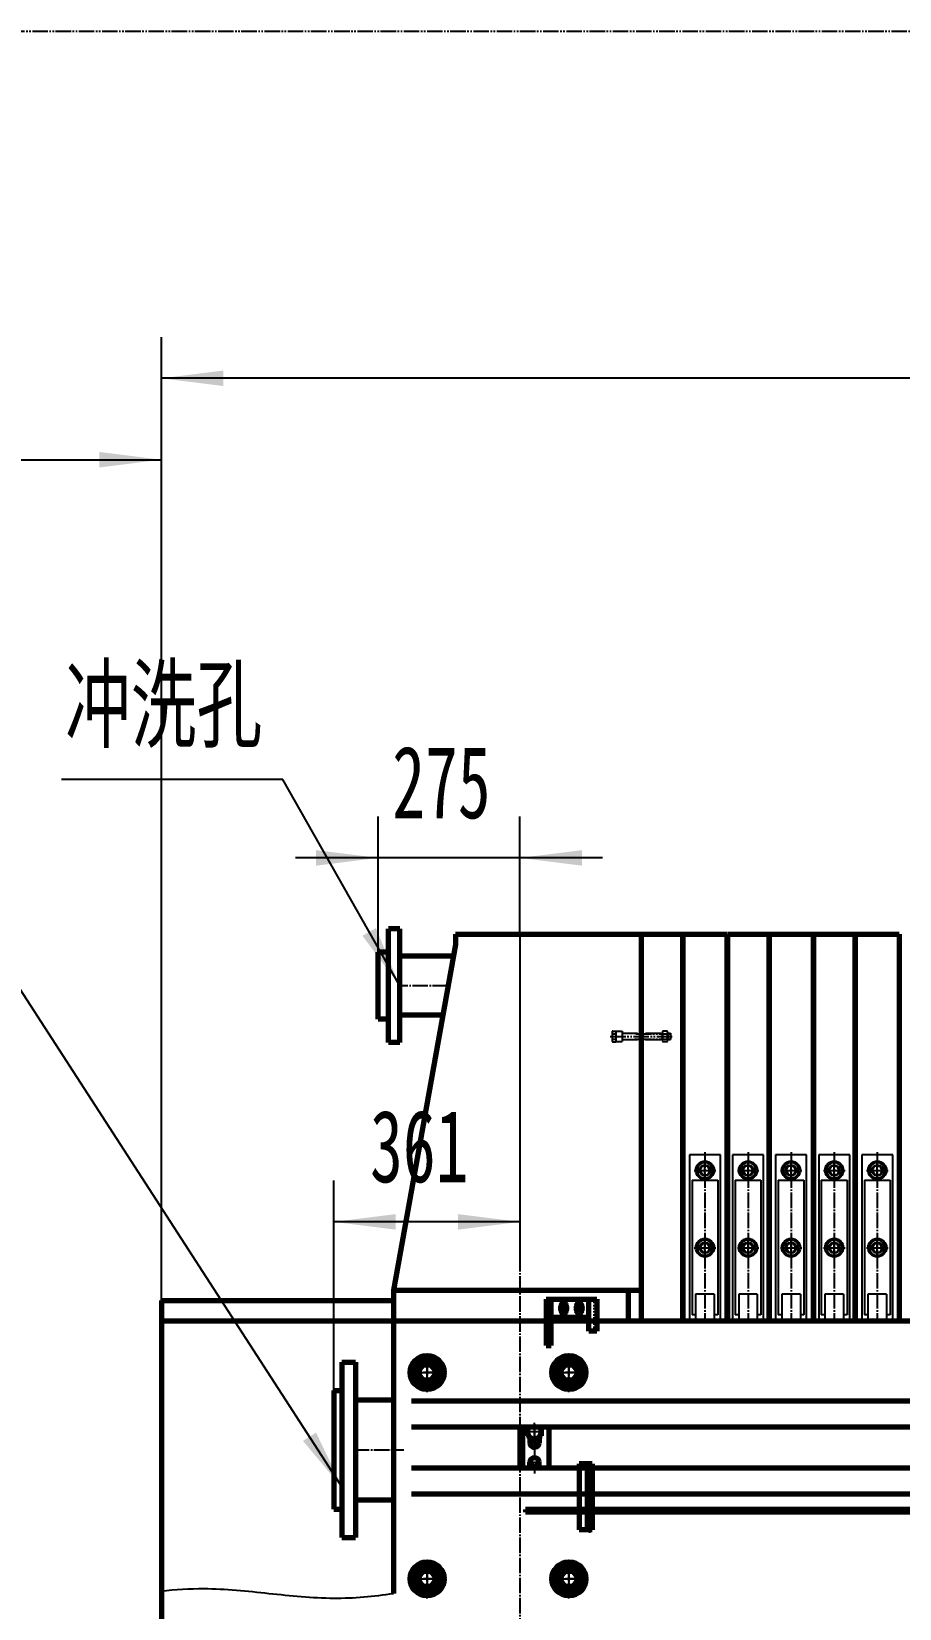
# Model space of a CAD drawing. Header units: millimetres. Extents: x -11880 to 11880, y -8400 to 8400.
# Drawn here: x -9519 to -7837, y 2419 to 5477 of the extents above; entities that cross this region are included whole.
import ezdxf

# ---------------------------------------------------------------- set-up
doc = ezdxf.new("R2010")
doc.units = ezdxf.units.MM
for name, pattern in [('EB_DASH', [6, 3, -3]), ('EB_DASHDOT', [39, 30, -3, 3, -3]), ('EB_DASHDOTDOT', [45, 30, -3, 3, -3, 3, -3])]:
    doc.linetypes.add(name, pattern=pattern)
for name, color, linetype, lineweight in [('CAXA0', 7, 'Continuous', 70), ('CAXA1', 1, 'EB_DASHDOT', 25), ('CAXA2', 6, 'EB_DASH', 25), ('CAXA3', 7, 'Continuous', 25), ('CAXA4', 3, 'Continuous', 25)]:
    doc.layers.add(name, color=color, linetype=linetype, lineweight=lineweight)
doc.styles.add('标准', font='', dxfattribs={"width": 0.667})
doc.styles.get('标准').set_extended_font_data('FangSong_GB2312')
doc.dimstyles.new('标准', dxfattribs={"dimscale": 40, "dimtxt": 3.5, "dimasz": 3, "dimexe": 2, "dimexo": 0, "dimtad": 1, "dimdec": 1, "dimzin": 12, "dimdsep": 46, "dimtxsty": '标准', "dimcen": 0, "dimdle": 4, "dimaunit": 1, "dimazin": 2, "dimtfac": 1, "dimtdec": 3, "dimtmove": 0, "dimatfit": 3, "dimfxl": 1, "dimtolj": 1, "dimtzin": 0, "dimarcsym": 0})

# ---------------------------------------------------------------- blocks, each defined once
blk = doc.blocks.new('CAXBLOCK0', base_point=(-8477.6, 2876.7))
at = {"layer": 'CAXA0'}
for radius in [33, 19.5]:
    blk.add_circle((-8477.6, 2876.7), radius, dxfattribs=at)
at = {"layer": 'CAXA1', "color": 1, "linetype": 'EB_DASHDOT', "lineweight": 25}
for p, q in [((-8477.6, 2838.7), (-8477.6, 2914.7)), ((-8515.6, 2876.7), (-8439.6, 2876.7))]:
    blk.add_line(p, q, dxfattribs=at)
blk = doc.blocks.new('CAXBLOCK1', base_point=(-8477.6, 2876.7))
at = {"layer": 'CAXA0'}
for p, q in [((-8509.4, 2876.7), (-8493.5, 2904.2)), ((-8509.4, 2876.7), (-8493.5, 2849.2)), ((-8461.7, 2904.2), (-8493.5, 2904.2)), ((-8445.9, 2876.7), (-8461.7, 2904.2)), ((-8445.9, 2876.7), (-8461.7, 2849.2)), ((-8461.7, 2849.2), (-8493.5, 2849.2))]:
    blk.add_line(p, q, dxfattribs=at)
for radius in [27.5, 15.3]:
    blk.add_circle((-8477.6, 2876.7), radius, dxfattribs=at)
at = {"layer": 'CAXA1', "linetype": 'EB_DASHDOT', "lineweight": 25}
for p, q in [((-8477.6, 2907.2), (-8477.6, 2846.2)), ((-8512.4, 2876.7), (-8442.9, 2876.7))]:
    blk.add_line(p, q, dxfattribs=at)
at = {"layer": 'CAXA3'}
blk.add_arc((-8477.6, 2876.7), 18, 260, 90, dxfattribs=at)
blk = doc.blocks.new('CAXBLOCK2', base_point=(-8477.6, 2476.7))
at = {"layer": 'CAXA0'}
for radius in [33, 19.5]:
    blk.add_circle((-8477.6, 2476.7), radius, dxfattribs=at)
at = {"layer": 'CAXA1', "color": 1, "linetype": 'EB_DASHDOT', "lineweight": 25}
for p, q in [((-8477.6, 2438.7), (-8477.6, 2514.7)), ((-8515.6, 2476.7), (-8439.6, 2476.7))]:
    blk.add_line(p, q, dxfattribs=at)
blk = doc.blocks.new('CAXBLOCK3', base_point=(-8477.6, 2476.7))
at = {"layer": 'CAXA0'}
for p, q in [((-8509.4, 2476.7), (-8493.5, 2504.2)), ((-8509.4, 2476.7), (-8493.5, 2449.2)), ((-8461.7, 2504.2), (-8493.5, 2504.2)), ((-8445.9, 2476.7), (-8461.7, 2504.2)), ((-8445.9, 2476.7), (-8461.7, 2449.2)), ((-8461.7, 2449.2), (-8493.5, 2449.2))]:
    blk.add_line(p, q, dxfattribs=at)
for radius in [27.5, 15.3]:
    blk.add_circle((-8477.6, 2476.7), radius, dxfattribs=at)
at = {"layer": 'CAXA1', "linetype": 'EB_DASHDOT', "lineweight": 25}
for p, q in [((-8477.6, 2507.2), (-8477.6, 2446.2)), ((-8512.4, 2476.7), (-8442.9, 2476.7))]:
    blk.add_line(p, q, dxfattribs=at)
at = {"layer": 'CAXA3'}
blk.add_arc((-8477.6, 2476.7), 18, 260, 90, dxfattribs=at)
blk = doc.blocks.new('CAXBLOCK5', base_point=(-8462.9, 2996.4))
at = {"layer": 'CAXA0', "linetype": 'Continuous', "lineweight": 70}
for p, q in [((-8521.9, 3018.9), (-8423.9, 3018.9)), ((-8521.9, 3018.9), (-8521.9, 2928.9)), ((-8511.9, 2928.9), (-8511.9, 3018.9)), ((-8492.9, 3006.4), (-8492.9, 2996.4)), ((-8482.9, 3006.4), (-8482.9, 2996.4)), ((-8462.9, 3006.4), (-8462.9, 2996.4)), ((-8452.9, 3006.4), (-8452.9, 2996.4)), ((-8438.9, 2956.9), (-8438.9, 3018.9)), ((-8423.9, 3018.9), (-8423.9, 2956.9)), ((-8511.9, 2983.9), (-8438.9, 2983.9)), ((-8511.9, 2978.9), (-8438.9, 2978.9)), ((-8423.9, 2956.9), (-8438.9, 2956.9)), ((-8521.9, 2928.9), (-8511.9, 2928.9))]:
    blk.add_line(p, q, dxfattribs=at)
at = {"layer": 'CAXA0', "linetype": 'EB_DASH', "lineweight": 25}
blk.add_line((-8428.9, 2956.9), (-8428.9, 3018.9), dxfattribs=at)
at = {"layer": 'CAXA0', "linetype": 'Continuous', "lineweight": 70}
for centre, start, end in [((-8487.9, 3006.4), 0, 180), ((-8487.9, 2996.4), 180, 0), ((-8457.9, 3006.4), 0, 180), ((-8457.9, 2996.4), 180, 0)]:
    blk.add_arc(centre, 5, start, end, dxfattribs=at)
at = {"layer": 'CAXA1', "linetype": 'EB_DASHDOT', "lineweight": 25}
for p, q in [((-8487.9, 3014.4), (-8487.9, 2988.4)), ((-8457.9, 3014.4), (-8457.9, 2988.4))]:
    blk.add_line(p, q, dxfattribs=at)
blk = doc.blocks.new('CAXBLOCK6', base_point=(-8487.9, 3001.4))
at = {"layer": 'CAXA0'}
for p, q in [((-8491.4, 3001.4), (-8489.6, 3004.4)), ((-8491.4, 3001.4), (-8489.6, 2998.4)), ((-8489.6, 3004.4), (-8486.2, 3004.4)), ((-8489.6, 2998.4), (-8486.2, 2998.4)), ((-8484.4, 3001.4), (-8486.2, 3004.4)), ((-8484.4, 3001.4), (-8486.2, 3004.4)), ((-8484.4, 3001.4), (-8486.2, 2998.4))]:
    blk.add_line(p, q, dxfattribs=at)
blk.add_circle((-8487.9, 3001.4), 3.46, dxfattribs=at)
for start, end in [(0, 180), (180, 0)]:
    blk.add_arc((-8487.9, 3001.4), 6.37, start, end, dxfattribs=at)
at = {"layer": 'CAXA1', "linetype": 'EB_DASHDOT', "lineweight": 25}
for p, q in [((-8497.3, 3001.4), (-8478.5, 3001.4)), ((-8487.9, 2992), (-8487.9, 3010.8))]:
    blk.add_line(p, q, dxfattribs=at)
blk = doc.blocks.new('CAXBLOCK7', base_point=(-8457.9, 3001.4))
at = {"layer": 'CAXA0'}
for p, q in [((-8461.4, 3001.4), (-8459.6, 3004.4)), ((-8461.4, 3001.4), (-8459.6, 2998.4)), ((-8459.6, 3004.4), (-8456.2, 3004.4)), ((-8459.6, 2998.4), (-8456.2, 2998.4)), ((-8454.4, 3001.4), (-8456.2, 3004.4)), ((-8454.4, 3001.4), (-8456.2, 3004.4)), ((-8454.4, 3001.4), (-8456.2, 2998.4))]:
    blk.add_line(p, q, dxfattribs=at)
blk.add_circle((-8457.9, 3001.4), 3.46, dxfattribs=at)
for start, end in [(0, 180), (180, 0)]:
    blk.add_arc((-8457.9, 3001.4), 6.37, start, end, dxfattribs=at)
at = {"layer": 'CAXA1', "linetype": 'EB_DASHDOT', "lineweight": 25}
for p, q in [((-8467.3, 3001.4), (-8448.5, 3001.4)), ((-8457.9, 2992), (-8457.9, 3010.8))]:
    blk.add_line(p, q, dxfattribs=at)
blk = doc.blocks.new('CAXBLOCK4', base_point=(-8457.9, 3014.4))
at = {"layer": 'CAXA3', "linetype": 'Continuous', "lineweight": 70}
for name, p in [('CAXBLOCK5', (-8462.9, 2996.4)), ('CAXBLOCK6', (-8487.9, 3001.4)), ('CAXBLOCK7', (-8457.9, 3001.4))]:
    blk.add_blockref(name, p, dxfattribs=at)
blk = doc.blocks.new('CAXBLOCK55', base_point=(-8445.3, 2639))
at = {"layer": 'CAXA0', "linetype": 'Continuous', "lineweight": 70}
for p, q in [((-8432.6, 2699.6), (-8457.6, 2699.6)), ((-8457.6, 2699.6), (-8457.6, 2571.6)), ((-8442.6, 2699.6), (-8442.6, 2571.6)), ((-8432.6, 2699.6), (-8432.6, 2571.6)), ((-8432.6, 2630.6), (-8442.6, 2630.6)), ((-8432.6, 2571.6), (-8457.6, 2571.6))]:
    blk.add_line(p, q, dxfattribs=at)
at = {"layer": 'CAXA1', "linetype": 'EB_DASHDOT', "lineweight": 25}
for p, q in [((-8445.3, 2608.6), (-8430.6, 2608.6)), ((-8444.7, 2583.6), (-8428.8, 2583.6))]:
    blk.add_line(p, q, dxfattribs=at)
at = {"layer": 'CAXA1', "color": 1, "linetype": 'EB_DASHDOT', "lineweight": 25}
blk.add_line((-8437.6, 2582.5), (-8437.6, 2566), dxfattribs=at)
blk = doc.blocks.new('CAXBLOCK127', base_point=(-8752.6, 2876.7))
at = {"layer": 'CAXA0'}
for radius in [33, 19.5]:
    blk.add_circle((-8752.6, 2876.7), radius, dxfattribs=at)
at = {"layer": 'CAXA1', "color": 1, "linetype": 'EB_DASHDOT', "lineweight": 25}
for p, q in [((-8752.6, 2838.7), (-8752.6, 2914.7)), ((-8790.6, 2876.7), (-8714.6, 2876.7))]:
    blk.add_line(p, q, dxfattribs=at)
blk = doc.blocks.new('CAXBLOCK128', base_point=(-8752.6, 2876.7))
at = {"layer": 'CAXA0'}
for p, q in [((-8784.4, 2876.7), (-8768.5, 2904.2)), ((-8784.4, 2876.7), (-8768.5, 2849.2)), ((-8736.7, 2904.2), (-8768.5, 2904.2)), ((-8720.9, 2876.7), (-8736.7, 2904.2)), ((-8720.9, 2876.7), (-8736.7, 2849.2)), ((-8736.7, 2849.2), (-8768.5, 2849.2))]:
    blk.add_line(p, q, dxfattribs=at)
for radius in [27.5, 15.3]:
    blk.add_circle((-8752.6, 2876.7), radius, dxfattribs=at)
at = {"layer": 'CAXA1', "linetype": 'EB_DASHDOT', "lineweight": 25}
for p, q in [((-8752.6, 2907.2), (-8752.6, 2846.2)), ((-8787.4, 2876.7), (-8717.9, 2876.7))]:
    blk.add_line(p, q, dxfattribs=at)
at = {"layer": 'CAXA3'}
blk.add_arc((-8752.6, 2876.7), 18, 260, 90, dxfattribs=at)
blk = doc.blocks.new('CAXBLOCK129', base_point=(-8752.6, 2476.7))
at = {"layer": 'CAXA0'}
for radius in [33, 19.5]:
    blk.add_circle((-8752.6, 2476.7), radius, dxfattribs=at)
at = {"layer": 'CAXA1', "color": 1, "linetype": 'EB_DASHDOT', "lineweight": 25}
for p, q in [((-8752.6, 2438.7), (-8752.6, 2514.7)), ((-8790.6, 2476.7), (-8714.6, 2476.7))]:
    blk.add_line(p, q, dxfattribs=at)
blk = doc.blocks.new('CAXBLOCK130', base_point=(-8752.6, 2476.7))
at = {"layer": 'CAXA0'}
for p, q in [((-8784.4, 2476.7), (-8768.5, 2504.2)), ((-8784.4, 2476.7), (-8768.5, 2449.2)), ((-8736.7, 2504.2), (-8768.5, 2504.2)), ((-8720.9, 2476.7), (-8736.7, 2504.2)), ((-8720.9, 2476.7), (-8736.7, 2449.2)), ((-8736.7, 2449.2), (-8768.5, 2449.2))]:
    blk.add_line(p, q, dxfattribs=at)
for radius in [27.5, 15.3]:
    blk.add_circle((-8752.6, 2476.7), radius, dxfattribs=at)
at = {"layer": 'CAXA1', "linetype": 'EB_DASHDOT', "lineweight": 25}
for p, q in [((-8752.6, 2507.2), (-8752.6, 2446.2)), ((-8787.4, 2476.7), (-8717.9, 2476.7))]:
    blk.add_line(p, q, dxfattribs=at)
at = {"layer": 'CAXA3'}
blk.add_arc((-8752.6, 2476.7), 18, 260, 90, dxfattribs=at)
blk = doc.blocks.new('*D159')
at = {"layer": 'CAXA4', "linetype": 'Continuous', "lineweight": 25}
blk.add_hatch(color=0, dxfattribs=at).paths.add_polyline_path([(-8915.3, 2651.3), (-8967.9, 2760.3), (-8993.1, 2744)], flags=0)
at = {"layer": 'CAXA4', "color": 0, "linetype": 'Continuous', "lineweight": 25}
for p, q in [((-9541.9, 3620.9), (-9976.8, 3620.9)), ((-8915.3, 2651.3), (-9541.9, 3620.9))]:
    blk.add_line(p, q, dxfattribs=at)
at = {"layer": 'CAXA4', "color": 0, "linetype": 'Continuous', "lineweight": 25, "insert": (-9969.8, 3837.7), "char_height": 140, "attachment_point": 1, "style": '标准'}
blk.add_mtext('\\fFangSong_GB2312|b0|i0|p34;进料孔', dxfattribs=at)
blk = doc.blocks.new('*D161')
at = {"layer": 'CAXA4', "linetype": 'Continuous', "lineweight": 25}
blk.add_hatch(color=0, dxfattribs=at).paths.add_polyline_path([(-8805.6, 3626.7), (-8851.8, 3738.4), (-8877.9, 3723.6)], flags=0)
at = {"layer": 'CAXA4', "color": 0, "linetype": 'Continuous', "lineweight": 25}
for p, q in [((-9032.4, 4026.2), (-9461.2, 4026.2)), ((-8805.6, 3626.7), (-9032.4, 4026.2))]:
    blk.add_line(p, q, dxfattribs=at)
at = {"layer": 'CAXA4', "color": 0, "linetype": 'Continuous', "lineweight": 25, "insert": (-9454.2, 4243), "char_height": 140, "attachment_point": 1, "style": '标准'}
blk.add_mtext('\\fFangSong_GB2312|b0|i0|p34;冲洗孔', dxfattribs=at)
blk = doc.blocks.new('CAXBLOCK131', base_point=(-8256.6, 3351.7))
at = {"layer": 'CAXA0', "linetype": 'Continuous', "lineweight": 70}
for p, q in [((-8256.6, 3726.7), (-8171.6, 3726.7)), ((-8256.6, 3726.7), (-8256.6, 2976.7)), ((-8171.6, 3726.7), (-8171.6, 2976.7)), ((-8256.6, 2976.7), (-8171.6, 2976.7))]:
    blk.add_line(p, q, dxfattribs=at)
at = {"layer": 'CAXA2', "color": 6, "linetype": 'EB_DASHDOT', "lineweight": 25}
for p, q in [((-8214.1, 3303.7), (-8214.1, 2976.7)), ((-8234.7, 3268.7), (-8193.1, 3268.7)), ((-8234.7, 3118.7), (-8193.1, 3118.7))]:
    blk.add_line(p, q, dxfattribs=at)
at = {"layer": 'CAXA2', "color": 6, "linetype": 'Continuous', "lineweight": 25}
for p, q in [((-8244.1, 3298.7), (-8244.1, 2976.7)), ((-8184.1, 3298.7), (-8244.1, 3298.7)), ((-8223.9, 3268.7), (-8219, 3277.2)), ((-8219, 3277.2), (-8209.2, 3277.2)), ((-8214.1, 3250.8), (-8214.1, 3286.5)), ((-8204.3, 3268.7), (-8209.2, 3277.2)), ((-8204.3, 3268.7), (-8209.2, 3277.2)), ((-8184.1, 2976.7), (-8184.1, 3298.7)), ((-8239.1, 3249.7), (-8239.1, 2988.7)), ((-8239.1, 3249.7), (-8189.1, 3249.7)), ((-8223.9, 3268.7), (-8219, 3260.2)), ((-8219, 3260.2), (-8209.2, 3260.2)), ((-8204.3, 3268.7), (-8209.2, 3260.2)), ((-8189.1, 3249.7), (-8189.1, 2988.7)), ((-8223.9, 3118.7), (-8219, 3127.2)), ((-8223.9, 3118.7), (-8219, 3110.2)), ((-8219, 3127.2), (-8209.2, 3127.2)), ((-8214.1, 3100.8), (-8214.1, 3136.5)), ((-8204.3, 3118.7), (-8209.2, 3127.2)), ((-8204.3, 3118.7), (-8209.2, 3127.2)), ((-8204.3, 3118.7), (-8209.2, 3110.2)), ((-8219, 3110.2), (-8209.2, 3110.2)), ((-8232.1, 3028.7), (-8232.1, 2978.7)), ((-8196.1, 3028.7), (-8232.1, 3028.7)), ((-8196.1, 3028.7), (-8196.1, 2978.7)), ((-8232.1, 2988.7), (-8239.1, 2988.7)), ((-8196.1, 2978.7), (-8232.1, 2978.7)), ((-8189.1, 2988.7), (-8196.1, 2988.7))]:
    blk.add_line(p, q, dxfattribs=at)
for centre, radius in [((-8214.1, 3268.7), 18), ((-8214.1, 3268.7), 10.5), ((-8214.1, 3268.7), 9.81), ((-8214.1, 3118.7), 18), ((-8214.1, 3118.7), 18), ((-8214.1, 3118.7), 10.5), ((-8214.1, 3118.7), 10.5), ((-8214.1, 3118.7), 9.81)]:
    blk.add_circle(centre, radius, dxfattribs=at)
for centre, start, end in [((-8214.1, 3268.7), 0, 180), ((-8214.1, 3268.7), 180, 0), ((-8214.1, 3118.7), 0, 180), ((-8214.1, 3118.7), 180, 0)]:
    blk.add_arc(centre, 14.8, start, end, dxfattribs=at)
blk = doc.blocks.new('CAXBLOCK132', base_point=(-7985.8, 3358.4))
at = {"layer": 'CAXA0', "linetype": 'Continuous', "lineweight": 70}
for p, q in [((-8170.6, 3726.7), (-8090.6, 3726.7)), ((-8170.6, 3726.7), (-8170.6, 2976.7)), ((-8090.6, 3726.7), (-8090.6, 2976.7)), ((-8170.6, 2976.7), (-8090.6, 2976.7))]:
    blk.add_line(p, q, dxfattribs=at)
at = {"layer": 'CAXA2', "color": 6, "linetype": 'EB_DASHDOT', "lineweight": 25}
for p, q in [((-8130.6, 3303.7), (-8130.6, 2976.7)), ((-8151.2, 3268.7), (-8109.6, 3268.7)), ((-8151.2, 3118.7), (-8109.6, 3118.7))]:
    blk.add_line(p, q, dxfattribs=at)
at = {"layer": 'CAXA2', "color": 6, "linetype": 'Continuous', "lineweight": 25}
for p, q in [((-8160.6, 3298.7), (-8160.6, 2976.7)), ((-8100.6, 3298.7), (-8160.6, 3298.7)), ((-8140.4, 3268.7), (-8135.5, 3277.2)), ((-8135.5, 3277.2), (-8125.7, 3277.2)), ((-8130.6, 3250.8), (-8130.6, 3286.5)), ((-8120.8, 3268.7), (-8125.7, 3277.2)), ((-8120.8, 3268.7), (-8125.7, 3277.2)), ((-8100.6, 2976.7), (-8100.6, 3298.7)), ((-8155.6, 3249.7), (-8155.6, 2988.7)), ((-8155.6, 3249.7), (-8105.6, 3249.7)), ((-8140.4, 3268.7), (-8135.5, 3260.2)), ((-8135.5, 3260.2), (-8125.7, 3260.2)), ((-8120.8, 3268.7), (-8125.7, 3260.2)), ((-8105.6, 3249.7), (-8105.6, 2988.7)), ((-8140.4, 3118.7), (-8135.5, 3127.2)), ((-8140.4, 3118.7), (-8135.5, 3110.2)), ((-8135.5, 3127.2), (-8125.7, 3127.2)), ((-8130.6, 3100.8), (-8130.6, 3136.5)), ((-8120.8, 3118.7), (-8125.7, 3127.2)), ((-8120.8, 3118.7), (-8125.7, 3127.2)), ((-8120.8, 3118.7), (-8125.7, 3110.2)), ((-8135.5, 3110.2), (-8125.7, 3110.2)), ((-8148.6, 3028.7), (-8148.6, 2978.7)), ((-8112.6, 3028.7), (-8148.6, 3028.7)), ((-8112.6, 3028.7), (-8112.6, 2978.7)), ((-8148.6, 2988.7), (-8155.6, 2988.7)), ((-8112.6, 2978.7), (-8148.6, 2978.7)), ((-8105.6, 2988.7), (-8112.6, 2988.7))]:
    blk.add_line(p, q, dxfattribs=at)
for centre, radius in [((-8130.6, 3268.7), 18), ((-8130.6, 3268.7), 10.5), ((-8130.6, 3268.7), 9.81), ((-8130.6, 3118.7), 18), ((-8130.6, 3118.7), 18), ((-8130.6, 3118.7), 10.5), ((-8130.6, 3118.7), 10.5), ((-8130.6, 3118.7), 9.81)]:
    blk.add_circle(centre, radius, dxfattribs=at)
for centre, start, end in [((-8130.6, 3268.7), 0, 180), ((-8130.6, 3268.7), 180, 0), ((-8130.6, 3118.7), 0, 180), ((-8130.6, 3118.7), 180, 0)]:
    blk.add_arc(centre, 14.8, start, end, dxfattribs=at)
blk = doc.blocks.new('CAXBLOCK133', base_point=(-8089.6, 3351.7))
at = {"layer": 'CAXA0', "linetype": 'Continuous', "lineweight": 70}
for p, q in [((-8089.6, 3726.7), (-8004.6, 3726.7)), ((-8089.6, 3726.7), (-8089.6, 2976.7)), ((-8004.6, 3726.7), (-8004.6, 2976.7)), ((-8089.6, 2976.7), (-8004.6, 2976.7))]:
    blk.add_line(p, q, dxfattribs=at)
at = {"layer": 'CAXA2', "color": 6, "linetype": 'EB_DASHDOT', "lineweight": 25}
for p, q in [((-8047.1, 3303.7), (-8047.1, 2976.7)), ((-8067.7, 3268.7), (-8026.1, 3268.7)), ((-8067.7, 3118.7), (-8026.1, 3118.7))]:
    blk.add_line(p, q, dxfattribs=at)
at = {"layer": 'CAXA2', "color": 6, "linetype": 'Continuous', "lineweight": 25}
for p, q in [((-8077.1, 3298.7), (-8077.1, 2976.7)), ((-8017.1, 3298.7), (-8077.1, 3298.7)), ((-8056.9, 3268.7), (-8052, 3277.2)), ((-8052, 3277.2), (-8042.2, 3277.2)), ((-8047.1, 3250.8), (-8047.1, 3286.5)), ((-8037.3, 3268.7), (-8042.2, 3277.2)), ((-8037.3, 3268.7), (-8042.2, 3277.2)), ((-8017.1, 2976.7), (-8017.1, 3298.7)), ((-8072.1, 3249.7), (-8072.1, 2988.7)), ((-8072.1, 3249.7), (-8022.1, 3249.7)), ((-8056.9, 3268.7), (-8052, 3260.2)), ((-8052, 3260.2), (-8042.2, 3260.2)), ((-8037.3, 3268.7), (-8042.2, 3260.2)), ((-8022.1, 3249.7), (-8022.1, 2988.7)), ((-8056.9, 3118.7), (-8052, 3127.2)), ((-8056.9, 3118.7), (-8052, 3110.2)), ((-8052, 3127.2), (-8042.2, 3127.2)), ((-8047.1, 3100.8), (-8047.1, 3136.5)), ((-8037.3, 3118.7), (-8042.2, 3127.2)), ((-8037.3, 3118.7), (-8042.2, 3127.2)), ((-8037.3, 3118.7), (-8042.2, 3110.2)), ((-8052, 3110.2), (-8042.2, 3110.2)), ((-8065.1, 3028.7), (-8065.1, 2978.7)), ((-8029.1, 3028.7), (-8065.1, 3028.7)), ((-8029.1, 3028.7), (-8029.1, 2978.7)), ((-8065.1, 2988.7), (-8072.1, 2988.7)), ((-8029.1, 2978.7), (-8065.1, 2978.7)), ((-8022.1, 2988.7), (-8029.1, 2988.7))]:
    blk.add_line(p, q, dxfattribs=at)
for centre, radius in [((-8047.1, 3268.7), 18), ((-8047.1, 3268.7), 10.5), ((-8047.1, 3268.7), 9.81), ((-8047.1, 3118.7), 18), ((-8047.1, 3118.7), 18), ((-8047.1, 3118.7), 10.5), ((-8047.1, 3118.7), 10.5), ((-8047.1, 3118.7), 9.81)]:
    blk.add_circle(centre, radius, dxfattribs=at)
for centre, start, end in [((-8047.1, 3268.7), 0, 180), ((-8047.1, 3268.7), 180, 0), ((-8047.1, 3118.7), 0, 180), ((-8047.1, 3118.7), 180, 0)]:
    blk.add_arc(centre, 14.8, start, end, dxfattribs=at)
blk = doc.blocks.new('CAXBLOCK134', base_point=(-7818.8, 3358.4))
at = {"layer": 'CAXA0', "linetype": 'Continuous', "lineweight": 70}
for p, q in [((-8003.6, 3726.7), (-7923.6, 3726.7)), ((-8003.6, 3726.7), (-8003.6, 2976.7)), ((-7923.6, 3726.7), (-7923.6, 2976.7)), ((-8003.6, 2976.7), (-7923.6, 2976.7))]:
    blk.add_line(p, q, dxfattribs=at)
at = {"layer": 'CAXA2', "color": 6, "linetype": 'EB_DASHDOT', "lineweight": 25}
for p, q in [((-7963.6, 3303.7), (-7963.6, 2976.7)), ((-7984.2, 3268.7), (-7942.6, 3268.7)), ((-7984.2, 3118.7), (-7942.6, 3118.7))]:
    blk.add_line(p, q, dxfattribs=at)
at = {"layer": 'CAXA2', "color": 6, "linetype": 'Continuous', "lineweight": 25}
for p, q in [((-7993.6, 3298.7), (-7993.6, 2976.7)), ((-7933.6, 3298.7), (-7993.6, 3298.7)), ((-7973.4, 3268.7), (-7968.5, 3277.2)), ((-7968.5, 3277.2), (-7958.7, 3277.2)), ((-7963.6, 3250.8), (-7963.6, 3286.5)), ((-7953.8, 3268.7), (-7958.7, 3277.2)), ((-7953.8, 3268.7), (-7958.7, 3277.2)), ((-7933.6, 2976.7), (-7933.6, 3298.7)), ((-7988.6, 3249.7), (-7988.6, 2988.7)), ((-7988.6, 3249.7), (-7938.6, 3249.7)), ((-7973.4, 3268.7), (-7968.5, 3260.2)), ((-7968.5, 3260.2), (-7958.7, 3260.2)), ((-7953.8, 3268.7), (-7958.7, 3260.2)), ((-7938.6, 3249.7), (-7938.6, 2988.7)), ((-7973.4, 3118.7), (-7968.5, 3127.2)), ((-7973.4, 3118.7), (-7968.5, 3110.2)), ((-7968.5, 3127.2), (-7958.7, 3127.2)), ((-7963.6, 3100.8), (-7963.6, 3136.5)), ((-7953.8, 3118.7), (-7958.7, 3127.2)), ((-7953.8, 3118.7), (-7958.7, 3127.2)), ((-7953.8, 3118.7), (-7958.7, 3110.2)), ((-7968.5, 3110.2), (-7958.7, 3110.2)), ((-7981.6, 3028.7), (-7981.6, 2978.7)), ((-7945.6, 3028.7), (-7981.6, 3028.7)), ((-7945.6, 3028.7), (-7945.6, 2978.7)), ((-7981.6, 2988.7), (-7988.6, 2988.7)), ((-7945.6, 2978.7), (-7981.6, 2978.7)), ((-7938.6, 2988.7), (-7945.6, 2988.7))]:
    blk.add_line(p, q, dxfattribs=at)
for centre, radius in [((-7963.6, 3268.7), 18), ((-7963.6, 3268.7), 10.5), ((-7963.6, 3268.7), 9.81), ((-7963.6, 3118.7), 18), ((-7963.6, 3118.7), 18), ((-7963.6, 3118.7), 10.5), ((-7963.6, 3118.7), 10.5), ((-7963.6, 3118.7), 9.81)]:
    blk.add_circle(centre, radius, dxfattribs=at)
for centre, start, end in [((-7963.6, 3268.7), 0, 180), ((-7963.6, 3268.7), 180, 0), ((-7963.6, 3118.7), 0, 180), ((-7963.6, 3118.7), 180, 0)]:
    blk.add_arc(centre, 14.8, start, end, dxfattribs=at)
blk = doc.blocks.new('CAXBLOCK135', base_point=(-7922.6, 3351.7))
at = {"layer": 'CAXA0', "linetype": 'Continuous', "lineweight": 70}
for p, q in [((-7922.6, 3726.7), (-7837.6, 3726.7)), ((-7922.6, 3726.7), (-7922.6, 2976.7)), ((-7837.6, 3726.7), (-7837.6, 2976.7)), ((-7922.6, 2976.7), (-7837.6, 2976.7))]:
    blk.add_line(p, q, dxfattribs=at)
at = {"layer": 'CAXA2', "color": 6, "linetype": 'EB_DASHDOT', "lineweight": 25}
for p, q in [((-7880.1, 3303.7), (-7880.1, 2976.7)), ((-7900.7, 3268.7), (-7859.1, 3268.7)), ((-7900.7, 3118.7), (-7859.1, 3118.7))]:
    blk.add_line(p, q, dxfattribs=at)
at = {"layer": 'CAXA2', "color": 6, "linetype": 'Continuous', "lineweight": 25}
for p, q in [((-7910.1, 3298.7), (-7910.1, 2976.7)), ((-7850.1, 3298.7), (-7910.1, 3298.7)), ((-7889.9, 3268.7), (-7885, 3277.2)), ((-7885, 3277.2), (-7875.2, 3277.2)), ((-7880.1, 3250.8), (-7880.1, 3286.5)), ((-7870.3, 3268.7), (-7875.2, 3277.2)), ((-7870.3, 3268.7), (-7875.2, 3277.2)), ((-7850.1, 2976.7), (-7850.1, 3298.7)), ((-7905.1, 3249.7), (-7905.1, 2988.7)), ((-7905.1, 3249.7), (-7855.1, 3249.7)), ((-7889.9, 3268.7), (-7885, 3260.2)), ((-7885, 3260.2), (-7875.2, 3260.2)), ((-7870.3, 3268.7), (-7875.2, 3260.2)), ((-7855.1, 3249.7), (-7855.1, 2988.7)), ((-7889.9, 3118.7), (-7885, 3127.2)), ((-7889.9, 3118.7), (-7885, 3110.2)), ((-7885, 3127.2), (-7875.2, 3127.2)), ((-7880.1, 3100.8), (-7880.1, 3136.5)), ((-7870.3, 3118.7), (-7875.2, 3127.2)), ((-7870.3, 3118.7), (-7875.2, 3127.2)), ((-7870.3, 3118.7), (-7875.2, 3110.2)), ((-7885, 3110.2), (-7875.2, 3110.2)), ((-7898.1, 3028.7), (-7898.1, 2978.7)), ((-7862.1, 3028.7), (-7898.1, 3028.7)), ((-7862.1, 3028.7), (-7862.1, 2978.7)), ((-7898.1, 2988.7), (-7905.1, 2988.7)), ((-7862.1, 2978.7), (-7898.1, 2978.7)), ((-7855.1, 2988.7), (-7862.1, 2988.7))]:
    blk.add_line(p, q, dxfattribs=at)
for centre, radius in [((-7880.1, 3268.7), 18), ((-7880.1, 3268.7), 10.5), ((-7880.1, 3268.7), 9.81), ((-7880.1, 3118.7), 18), ((-7880.1, 3118.7), 18), ((-7880.1, 3118.7), 10.5), ((-7880.1, 3118.7), 10.5), ((-7880.1, 3118.7), 9.81)]:
    blk.add_circle(centre, radius, dxfattribs=at)
for centre, start, end in [((-7880.1, 3268.7), 0, 180), ((-7880.1, 3268.7), 180, 0), ((-7880.1, 3118.7), 0, 180), ((-7880.1, 3118.7), 180, 0)]:
    blk.add_arc(centre, 14.8, start, end, dxfattribs=at)
blk = doc.blocks.new('*D343')
at = {"layer": 'CAXA4', "linetype": 'Continuous', "lineweight": 25}
for points in [[(-8847.6, 3874.5), (-8967.6, 3889.5), (-8967.6, 3859.5)], [(-8572.6, 3874.5), (-8452.6, 3889.5), (-8452.6, 3859.5)]]:
    blk.add_hatch(color=0, dxfattribs=at).paths.add_polyline_path(points, flags=0)
at = {"layer": 'CAXA4', "color": 0, "linetype": 'Continuous', "lineweight": 25}
for p, q in [((-8847.6, 3691.7), (-8847.6, 3954.5)), ((-8572.6, 3726.7), (-8572.6, 3954.5)), ((-8412.6, 3874.5), (-9007.6, 3874.5))]:
    blk.add_line(p, q, dxfattribs=at)
at = {"layer": 'CAXA4', "color": 0, "linetype": 'Continuous', "lineweight": 25, "insert": (-8820.1, 4091.3), "char_height": 140, "attachment_point": 1, "style": '标准'}
blk.add_mtext('\\fFangSong_GB2312|b0|i0|p34;275', dxfattribs=at)
blk = doc.blocks.new('*D344')
at = {"layer": 'CAXA4', "linetype": 'Continuous', "lineweight": 25}
for points in [[(-8933.6, 3168.8), (-8813.6, 3183.8), (-8813.6, 3153.8)], [(-8572.6, 3168.8), (-8692.6, 3183.8), (-8692.6, 3153.8)]]:
    blk.add_hatch(color=0, dxfattribs=at).paths.add_polyline_path(points, flags=0)
at = {"layer": 'CAXA4', "color": 0, "linetype": 'Continuous', "lineweight": 25}
for p, q in [((-8572.6, 3726.7), (-8572.6, 3088.8)), ((-8933.6, 2611.7), (-8933.6, 3248.8)), ((-8572.6, 3168.8), (-8933.6, 3168.8))]:
    blk.add_line(p, q, dxfattribs=at)
at = {"layer": 'CAXA4', "color": 0, "linetype": 'Continuous', "lineweight": 25, "insert": (-8863.1, 3385.6), "char_height": 140, "attachment_point": 1, "style": '标准'}
blk.add_mtext('\\fFangSong_GB2312|b0|i0|p34;361', dxfattribs=at)
blk = doc.blocks.new('*D354')
at = {"layer": 'CAXA4', "linetype": 'Continuous', "lineweight": 25}
for points in [[(-10726.3, 4646.5), (-10606.3, 4631.5), (-10606.3, 4661.5)], [(-9267.6, 4646.5), (-9387.6, 4631.5), (-9387.6, 4661.5)]]:
    blk.add_hatch(color=0, dxfattribs=at).paths.add_polyline_path(points, flags=0)
at = {"layer": 'CAXA4', "color": 0, "linetype": 'Continuous', "lineweight": 25}
for p, q in [((-10726.3, 5476.7), (-10726.3, 4566.5)), ((-9267.6, 3016.7), (-9267.6, 4726.5)), ((-10726.3, 4646.5), (-9267.6, 4646.5))]:
    blk.add_line(p, q, dxfattribs=at)
at = {"layer": 'CAXA4', "color": 0, "linetype": 'Continuous', "lineweight": 25, "insert": (-10145.9, 4863.3), "char_height": 140, "attachment_point": 1, "style": '标准'}
blk.add_mtext('\\fFangSong_GB2312|b0|i0|p34;2000', dxfattribs=at)
blk = doc.blocks.new('*D446')
at = {"layer": 'CAXA4', "linetype": 'Continuous', "lineweight": 25}
for points in [[(-9267.6, 4804.4), (-9147.6, 4819.4), (-9147.6, 4789.4)], [(2772.4, 4804.4), (2652.4, 4819.4), (2652.4, 4789.4)]]:
    blk.add_hatch(color=0, dxfattribs=at).paths.add_polyline_path(points, flags=0)
at = {"layer": 'CAXA4', "color": 0, "linetype": 'Continuous', "lineweight": 25}
for p, q in [((-9267.6, 3016.7), (-9267.6, 4884.4)), ((2772.4, 3286.7), (2772.4, 4884.4)), ((2772.4, 4804.4), (-9267.6, 4804.4))]:
    blk.add_line(p, q, dxfattribs=at)
at = {"layer": 'CAXA4', "color": 0, "linetype": 'Continuous', "lineweight": 25, "insert": (-3435.5, 5021.2), "char_height": 140, "attachment_point": 1, "style": '标准'}
blk.add_mtext('\\fFangSong_GB2312|b0|i0|p34;12040', dxfattribs=at)

msp = doc.modelspace()

# ---------------------------------------------------------------- linework, layer by layer
at = {"layer": 'CAXA0'}
for p, q in [((-8827.62, 3516.67), (-8827.62, 3736.67)), ((-8805.62, 3736.67), (-8827.62, 3736.67)), ((-8827.62, 3516.67), (-8827.62, 3736.67)), ((-8805.62, 3736.67), (-8827.62, 3736.67)), ((-8805.62, 3516.67), (-8805.62, 3736.67)), ((-8805.62, 3516.67), (-8805.62, 3736.67)), ((-8697.62, 3706.67), (-8817.62, 3036.67)), ((-8697.62, 3726.67), (-8697.62, 3706.67)), ((-8697.62, 3726.67), (-8697.62, 3706.67)), ((-8697.62, 3726.67), (-8697.62, 3706.67)), ((-8697.62, 3726.67), (-8337.62, 3726.67)), ((-8337.62, 3726.67), (-8337.62, 2976.67)), ((-8701.74, 3683.67), (-8805.62, 3683.67)), ((-8722.15, 3569.67), (-8805.62, 3569.67)), ((-8805.62, 3516.67), (-8827.62, 3516.67)), ((-8805.62, 3516.67), (-8827.62, 3516.67)), ((-8817.62, 3036.67), (-8817.62, 2976.67)), ((-8817.62, 3036.67), (-8337.62, 3036.67)), ((-8362.62, 3036.67), (-8362.62, 2976.67)), ((-9267.62, 3016.67), (-9267.62, 2336.67)), ((-9267.62, 3016.67), (-8817.62, 3016.67)), ((-9267.62, 2976.67), (-6100.72, 2976.67)), ((-8817.62, 2976.67), (-8817.62, 2448.49)), ((-8917.62, 2896.67), (-8891.62, 2896.67)), ((-8917.62, 2896.67), (-8917.62, 2556.67)), ((-8917.62, 2896.67), (-8891.62, 2896.67)), ((-8917.62, 2896.67), (-8917.62, 2556.67)), ((-8917.62, 2896.67), (-8917.62, 2556.67)), ((-8917.62, 2896.67), (-8891.62, 2896.67)), ((-8891.62, 2896.67), (-8891.62, 2556.67)), ((-8891.62, 2896.67), (-8891.62, 2556.67)), ((-8891.62, 2896.67), (-8891.62, 2556.67)), ((-8933.62, 2841.67), (-8933.62, 2611.67)), ((-8933.62, 2841.67), (-8917.62, 2841.67)), ((-8891.62, 2823.67), (-8817.62, 2823.67)), ((-8554.63, 2771.63), (-8558.12, 2769.62)), ((-8558.12, 2769.62), (-8558.12, 2754.03)), ((-8558.12, 2754.03), (-8544.62, 2746.24)), ((-8544.62, 2746.24), (-8531.12, 2754.03)), ((-8531.12, 2769.62), (-8534.6, 2771.63)), ((-8531.12, 2754.03), (-8531.12, 2769.62)), ((-8544.62, 2697.03), (-8553.96, 2691.63)), ((-8535.27, 2691.63), (-8544.62, 2697.03)), ((-8891.62, 2629.67), (-8817.62, 2629.67)), ((-8933.62, 2611.67), (-8917.62, 2611.67)), ((-8917.62, 2556.67), (-8891.62, 2556.67)), ((-8917.62, 2556.67), (-8891.62, 2556.67)), ((-8917.62, 2556.67), (-8891.62, 2556.67))]:
    msp.add_line(p, q, dxfattribs=at)
at = {"layer": 'CAXA0', "linetype": 'Continuous', "lineweight": 70}
for p, q in [((-8337.62, 3726.67), (-8257.62, 3726.67)), ((-8257.62, 3726.67), (-8257.62, 2976.67)), ((-8256.62, 3726.67), (-8256.62, 2976.67)), ((-8171.62, 3726.67), (-8171.62, 2976.67)), ((-8170.62, 3726.67), (-8170.62, 2976.67)), ((-8004.62, 3726.67), (-8004.62, 2976.67)), ((-8003.62, 3726.67), (-8003.62, 2976.67)), ((-7837.62, 3726.67), (-7837.62, 2976.67)), ((-8847.62, 3561.67), (-8847.62, 3691.67)), ((-8827.62, 3691.67), (-8847.62, 3691.67)), ((-8827.62, 3561.67), (-8847.62, 3561.67)), ((-8782.62, 2821.63), (-6100.72, 2821.63)), ((-8782.62, 2771.63), (-6100.72, 2771.63)), ((-8782.62, 2691.63), (-6100.72, 2691.63)), ((-8782.62, 2641.63), (-6100.72, 2641.63))]:
    msp.add_line(p, q, dxfattribs=at)
at = {"layer": 'CAXA0', "linetype": 'EB_DASHDOTDOT', "lineweight": 25}
for p, q in [((-8394.06, 3536.25), (-8394.06, 3520.66)), ((-8393.29, 3538.85), (-8386.56, 3538.85)), ((-8393.29, 3533.65), (-8386.56, 3533.65)), ((-8393.29, 3523.26), (-8386.56, 3523.26)), ((-8393.29, 3518.06), (-8386.56, 3518.06)), ((-8386.56, 3538.85), (-8386.56, 3518.06)), ((-8386.56, 3538.45), (-8374.56, 3538.45)), ((-8386.56, 3538.45), (-8386.56, 3518.45)), ((-8386.56, 3538.45), (-8386.56, 3518.45)), ((-8386.56, 3534.45), (-8386.56, 3522.45)), ((-8386.56, 3518.45), (-8374.56, 3518.45)), ((-8374.56, 3538.45), (-8374.56, 3518.45)), ((-8374.56, 3534.45), (-8296.36, 3534.45)), ((-8374.56, 3522.45), (-8296.36, 3522.45)), ((-8296.71, 3536.25), (-8296.71, 3520.66)), ((-8287.07, 3538.85), (-8295.94, 3538.85)), ((-8295.94, 3533.65), (-8287.07, 3533.65)), ((-8295.94, 3523.26), (-8287.07, 3523.26)), ((-8287.07, 3518.06), (-8295.94, 3518.06)), ((-8286.31, 3536.25), (-8286.31, 3520.66)), ((-8286.31, 3534.45), (-8280.62, 3534.45)), ((-8286.31, 3522.45), (-8280.62, 3522.45)), ((-8280.62, 3534.45), (-8280.62, 3522.45))]:
    msp.add_line(p, q, dxfattribs=at)
at = {"layer": 'CAXA0', "color": 7, "linetype": 'Continuous', "lineweight": 70}
for p, q in [((-8572.62, 2771.63), (-8572.62, 2691.63)), ((-8567.62, 2771.63), (-8567.62, 2691.63)), ((-8553.62, 2751.76), (-8553.62, 2740.63)), ((-8535.62, 2751.76), (-8535.62, 2740.63)), ((-8516.62, 2771.63), (-8516.62, 2691.63)), ((-8572.62, 2748.63), (-8567.62, 2748.63)), ((-8553.62, 2691.63), (-8553.62, 2702.63)), ((-8535.62, 2691.63), (-8535.62, 2702.63))]:
    msp.add_line(p, q, dxfattribs=at)
at = {"layer": 'CAXA0', "color": 3, "linetype": 'Continuous', "lineweight": 70}
for p, q in [((517.38, 2611.12), (-8561.61, 2611.12)), ((-8561.61, 2611.12), (-8561.61, 2606.12)), ((517.38, 2606.12), (-8561.61, 2606.12))]:
    msp.add_line(p, q, dxfattribs=at)
at = {"layer": 'CAXA0'}
for centre in [(-8752.62, 2876.67), (-8477.62, 2876.67), (-8752.62, 2476.67), (-8477.62, 2476.67)]:
    msp.add_circle(centre, 20, dxfattribs=at)
at = {"layer": 'CAXA0', "linetype": 'EB_DASHDOTDOT', "lineweight": 25}
for centre, radius, start, end in [((-8389.27, 3536.25), 4.79, 147.13277, 212.86723), ((-8376.06, 3528.45), 18, 163.22135, 196.77865), ((-8389.27, 3520.66), 4.79, 147.13277, 212.86723), ((-8291.92, 3536.25), 4.79, 147.13277, 212.86723), ((-8278.71, 3528.45), 18, 163.22135, 196.77865), ((-8291.92, 3520.66), 4.79, 147.13277, 212.86723), ((-8291.09, 3536.25), 4.79, 327.13277, 32.86723), ((-8304.31, 3528.45), 18, 343.22135, 16.77865), ((-8291.09, 3520.66), 4.79, 327.13277, 32.86723)]:
    msp.add_arc(centre, radius, start, end, dxfattribs=at)
at = {"layer": 'CAXA0'}
for centre, start, end in [((-8544.62, 2761.82), 133.40265, 46.59735), ((-8544.62, 2681.44), 49.02, 130.98)]:
    msp.add_arc(centre, 13.5, start, end, dxfattribs=at)
at = {"layer": 'CAXA0', "color": 7, "linetype": 'Continuous', "lineweight": 70}
for centre, start, end in [((-8544.62, 2740.63), 180, 0), ((-8544.62, 2702.63), 0, 180)]:
    msp.add_arc(centre, 9, start, end, dxfattribs=at)
at = {"layer": 'CAXA1', "linetype": 'EB_DASHDOT', "lineweight": 25}
for p, q in [((-8572.62, 3726.67), (-8572.62, 1723.67)), ((-8711.94, 3626.67), (-8808.62, 3626.67)), ((-8729.62, 2876.67), (-8775.62, 2876.67)), ((-8752.62, 2853.67), (-8752.62, 2899.67)), ((-8454.62, 2876.67), (-8500.62, 2876.67)), ((-8477.62, 2853.67), (-8477.62, 2899.67)), ((-8528.12, 2761.82), (-8561.12, 2761.82)), ((-8544.62, 2743.24), (-8544.62, 2780.41)), ((-8894.62, 2726.67), (-8797.62, 2726.67)), ((-8729.62, 2476.67), (-8775.62, 2476.67)), ((-8752.62, 2499.67), (-8752.62, 2453.67)), ((-8454.62, 2476.67), (-8500.62, 2476.67)), ((-8477.62, 2499.67), (-8477.62, 2453.67))]:
    msp.add_line(p, q, dxfattribs=at)
at = {"layer": 'CAXA1', "linetype": 'EB_DASHDOTDOT', "lineweight": 25}
msp.add_line((-8397.61, 3528.45), (-8277.62, 3528.45), dxfattribs=at)
at = {"layer": 'CAXA1', "color": 1, "linetype": 'EB_DASHDOT', "lineweight": 25}
for p, q in [((-8544.62, 2776.5), (-8544.62, 2681.05)), ((-8555.8, 2740.63), (-8533.65, 2740.63)), ((-8555.8, 2702.63), (-8533.65, 2702.63))]:
    msp.add_line(p, q, dxfattribs=at)
at = {"layer": 'CAXA2'}
msp.add_line((-8807.46, 3036.67), (-8817.3, 3038.44), dxfattribs=at)
at = {"layer": 'CAXA3', "color": 5, "linetype": 'EB_DASHDOTDOT', "lineweight": 25}
msp.add_line((4462.38, 5476.67), (-10726.35, 5476.67), dxfattribs=at)
at = {"layer": 'CAXA3', "color": 7, "linetype": 'EB_DASHDOTDOT', "lineweight": 25}
for p, q in [((-8347.82, 3533.55), (-8349.05, 3534.45)), ((-8347.82, 3523.35), (-8349.05, 3522.45)), ((-8347.82, 3533.55), (-8296.71, 3533.55)), ((-8347.82, 3523.35), (-8296.71, 3523.35)), ((-8286.31, 3533.55), (-8280.62, 3533.55)), ((-8286.31, 3523.35), (-8280.62, 3523.35))]:
    msp.add_line(p, q, dxfattribs=at)
at = {"layer": 'CAXA3', "linetype": 'Continuous', "lineweight": 25}
msp.add_open_spline([(-9267.62, 2453.18), (-9240.24, 2456.29), (-9170.54, 2460.6), (-9059.28, 2448.6), (-8936.88, 2435.4), (-8855.89, 2442.61), (-8817.62, 2448.49)], degree=3, knots=[0, 0, 0, 0, 82.5481673, 208.9189233, 335.2896793, 451.4496167, 451.4496167, 451.4496167, 451.4496167], dxfattribs=at)

# ---------------------------------------------------------------- block references
at = {"layer": 'CAXA0', "linetype": 'Continuous', "lineweight": 70}
for name, p in [('CAXBLOCK131', (-8256.62, 3351.67)), ('CAXBLOCK132', (-7985.76, 3358.38)), ('CAXBLOCK133', (-8089.62, 3351.67)), ('CAXBLOCK134', (-7818.76, 3358.38)), ('CAXBLOCK135', (-7922.62, 3351.67)), ('CAXBLOCK4', (-8457.89, 3014.39)), ('CAXBLOCK55', (-8445.26, 2638.97))]:
    msp.add_blockref(name, p, dxfattribs=at)
at = {"layer": 'CAXA0'}
for name, p in [('CAXBLOCK127', (-8752.62, 2876.67)), ('CAXBLOCK128', (-8752.62, 2876.67)), ('CAXBLOCK0', (-8477.62, 2876.67)), ('CAXBLOCK1', (-8477.62, 2876.67)), ('CAXBLOCK129', (-8752.62, 2476.67)), ('CAXBLOCK130', (-8752.62, 2476.67)), ('CAXBLOCK2', (-8477.62, 2476.67)), ('CAXBLOCK3', (-8477.62, 2476.67))]:
    msp.add_blockref(name, p, dxfattribs=at)
at = {"layer": 'CAXA4', "linetype": 'Continuous', "lineweight": 70}
for name in ['*D161', '*D159']:
    msp.add_blockref(name, (0, 0), dxfattribs=at)

# ---------------------------------------------------------------- dimensions: what is measured, and where the dimension line sits
for base, p1, p2, text, picture, middle in [((-9996.98, 4646.55), (-10726.35, 5476.67), (-9267.62, 3016.67), '\\fFangSong_GB2312;2000', '*D354', (-9996.98, 4767.45)), ((-3247.62, 4804.42), (2772.38, 3286.67), (-9267.62, 3016.67), '\\fFangSong_GB2312;12040', '*D446', (-3247.62, 4925.32)), ((-8710.12, 3874.46), (-8572.62, 3726.67), (-8847.62, 3691.67), '\\fFangSong_GB2312;275', '*D343', (-8710.12, 3995.36)), ((-8753.12, 3168.83), (-8572.62, 3726.67), (-8933.62, 2611.67), '\\fFangSong_GB2312;361', '*D344', (-8753.12, 3289.73))]:
    dim = msp.add_linear_dim(base=base, p1=p1, p2=p2, text=text, dimstyle='标准', dxfattribs=at)
    dim.commit()
    dim.dimension.update_dxf_attribs({"geometry": picture, "text_midpoint": middle})

doc.saveas('drawing.dxf')
